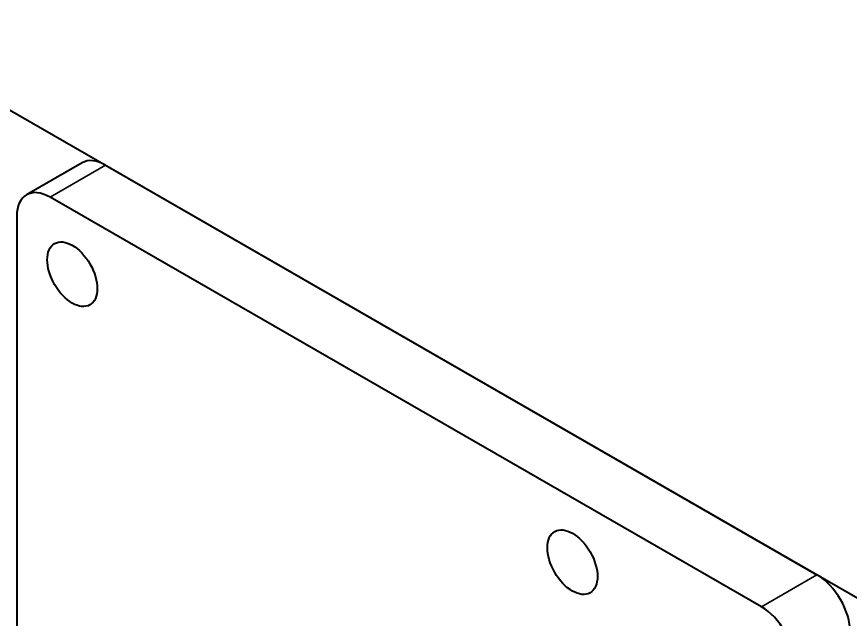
# Model space of a CAD drawing. Header units: millimetres. Extents: x 12 to 1415, y 12 to 997.
# Drawn here: x 965.08 to 996.9, y 827.64 to 850.65 of the extents above; entities that cross this region are included whole.
import ezdxf

# ---------------------------------------------------------------- set-up
doc = ezdxf.new("R2010")
doc.units = ezdxf.units.MM
doc.header["$LTSCALE"] = 1.2
doc.layers.add('가시적인 것(ISO)', color=7, linetype='Continuous', lineweight=40)
doc.layers.add('가시적인 좁은 것(ISO)', color=7, linetype='Continuous', lineweight=35)

msp = doc.modelspace()

# ---------------------------------------------------------------- linework, layer by layer
at = {"layer": '가시적인 것(ISO)'}
for p, q in [((931.771, 866.114), (1064.141, 789.887)), ((967.571, 845.069), (965.45, 843.847)), ((968.47, 844.98), (995.623, 829.344)), ((993.501, 828.122), (966.348, 843.759)), ((965.076, 843.02), (965.076, 673.661))]:
    msp.add_line(p, q, dxfattribs=at)
for centre, major_axis, start_param, end_param in [((968.47, 843.509), (-0.898, 1.56), 5.499721, 6.283185), ((966.348, 842.287), (-0.898, 1.56), 5.499721, 7.070517), ((995.623, 827.872), (-0.898, 1.56), 3.928925, 5.499721), ((993.501, 826.651), (0.898, -1.56), 0.787332, 2.358128)]:
    msp.add_ellipse(centre, major_axis=major_axis, ratio=0.578093, start_param=start_param, end_param=end_param, dxfattribs=at)
for centre in [(967.197, 840.817), (986.289, 829.823)]:
    msp.add_ellipse(centre, major_axis=(-0.674, 1.17), ratio=0.578093, dxfattribs=at)
at = {"layer": '가시적인 좁은 것(ISO)'}
for p, q in [((966.348, 843.759), (968.47, 844.98)), ((995.623, 829.344), (993.501, 828.122))]:
    msp.add_line(p, q, dxfattribs=at)

doc.saveas('drawing.dxf')
